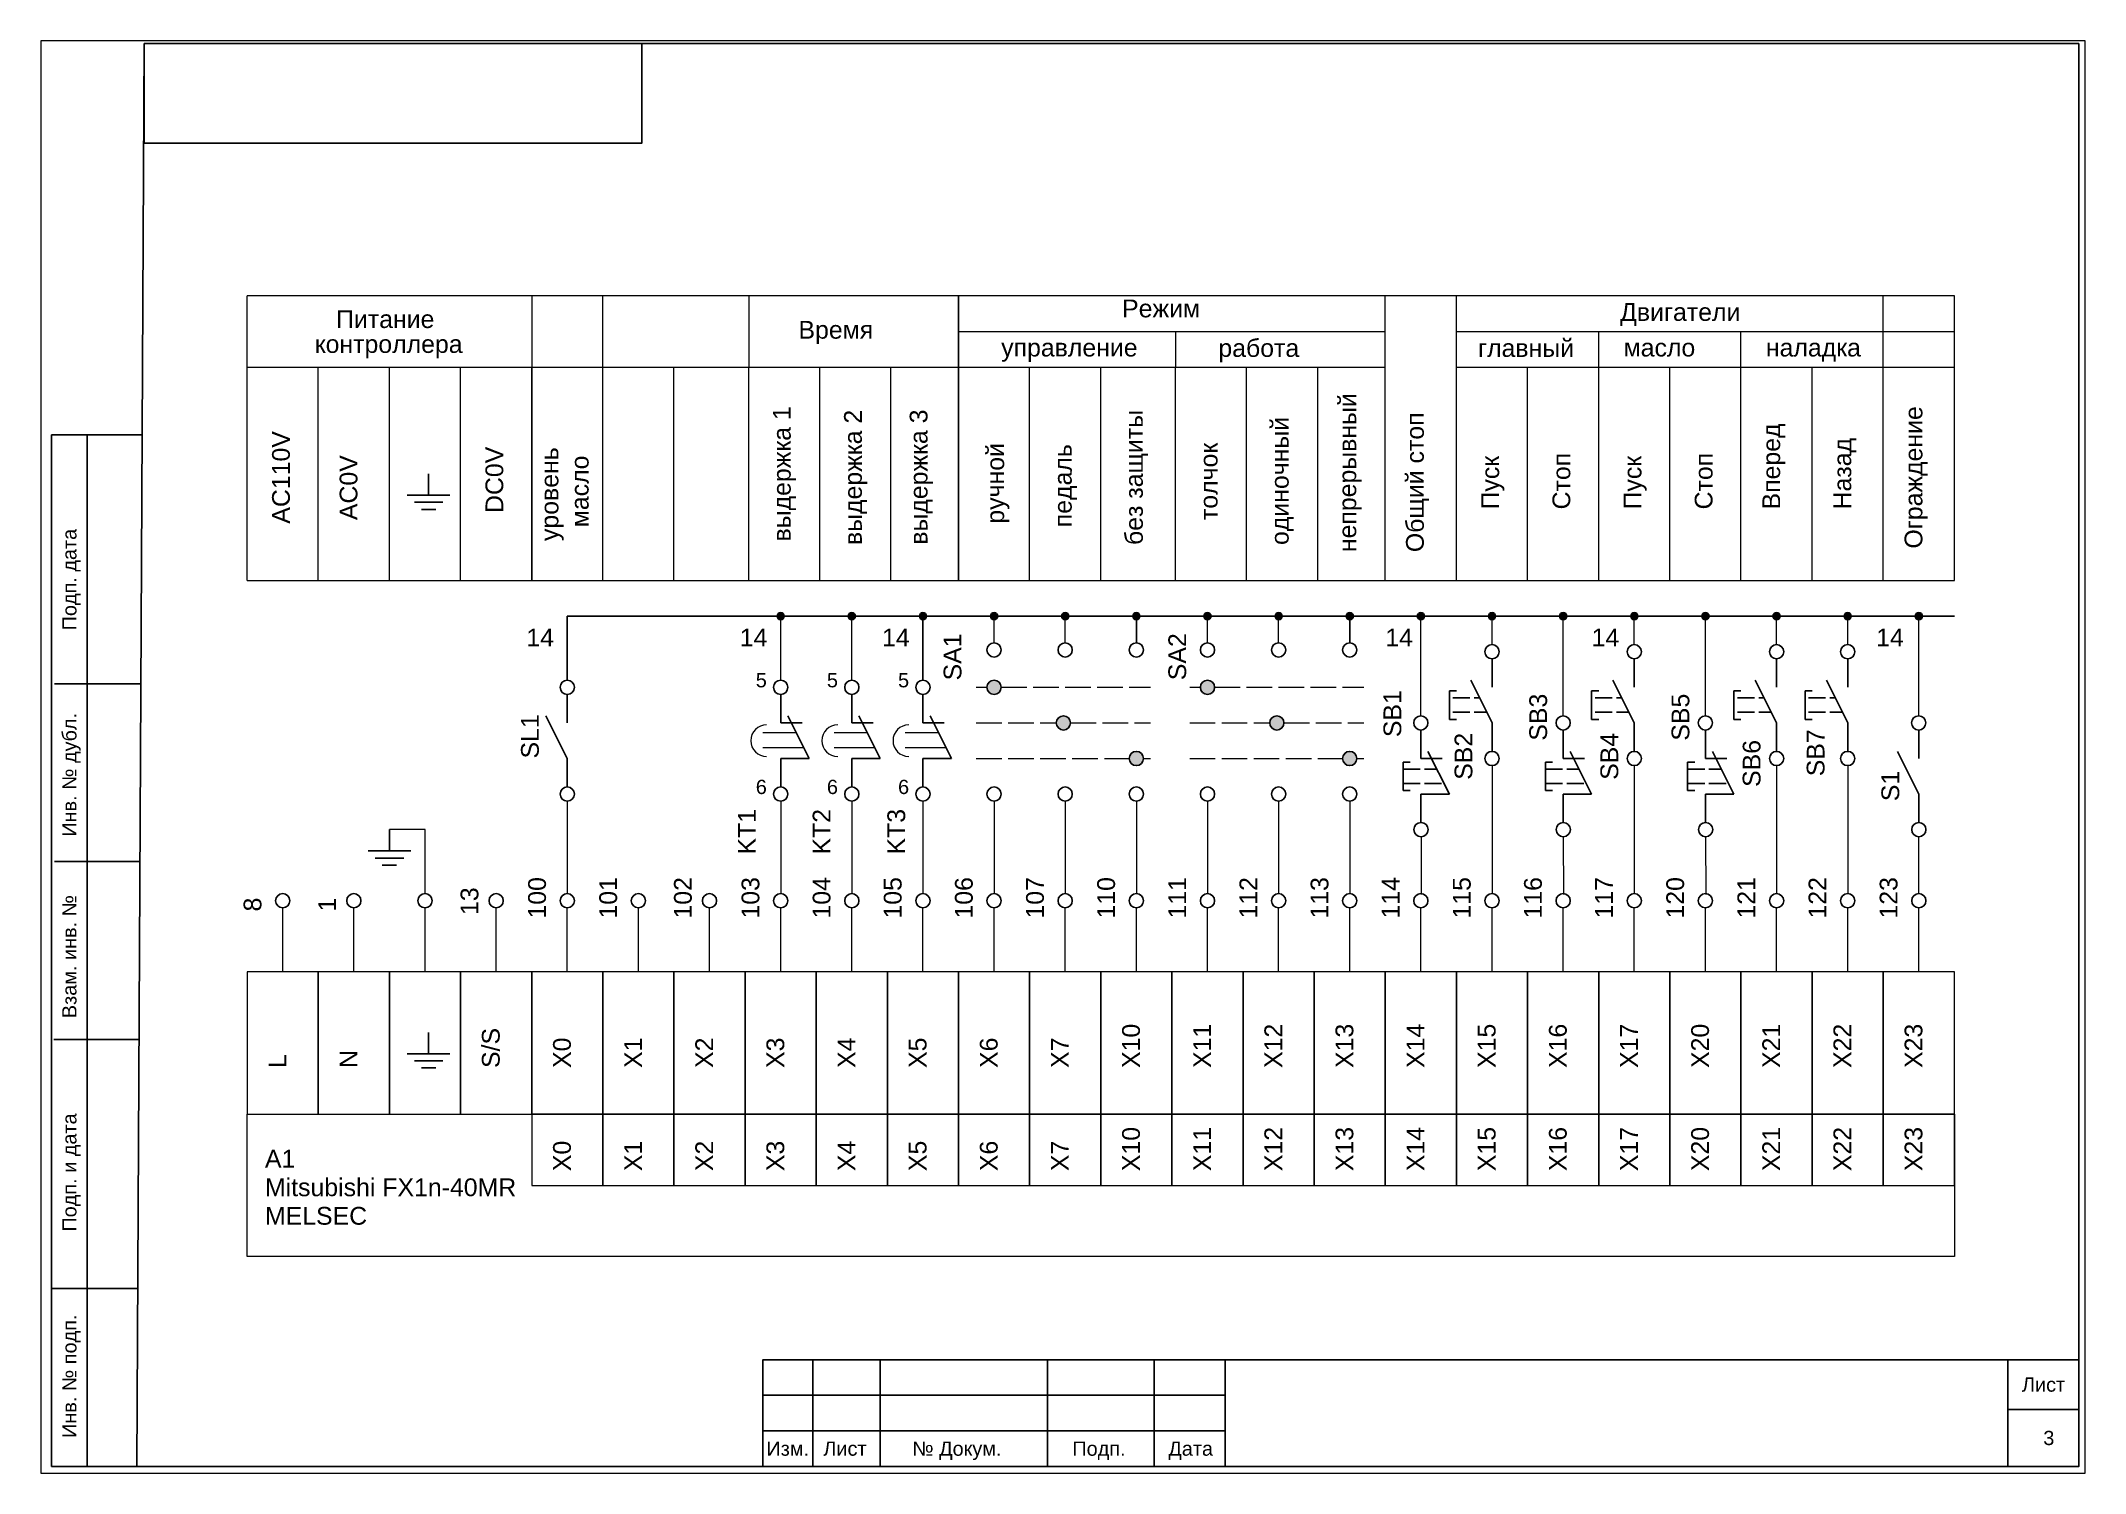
# Paper-space layout 'Лист3' of a CAD drawing. Header units: millimetres. Extents: x 0 to 287, y 0 to 201.
# The model-space entities are those that its viewports show. They can reach past a viewport. Long polylines and large blocks are cut down to what shows.
import ezdxf

# ---------------------------------------------------------------- set-up
doc = ezdxf.new("R2010")
doc.units = ezdxf.units.MM
doc.linetypes.add('ACAD_ISO02W100', pattern=[15, 12, -3])
doc.layers.add('Аппаратура', color=7, linetype='Continuous', lineweight=20)
doc.layers.add('Рамки', color=7, linetype='Continuous', lineweight=25)
doc.styles.get("Standard").update_dxf_attribs({"font": 'arial.ttf'})
pattern_1 = [(90, (30, 0), (6, -4e-16), [10, -2]), (90, (32, -2), (6, -4e-16), [6, -1.5, 3, -1.5]), (90, (34, -5), (6, -4e-16), [10, -2])]

msp = doc.modelspace()

# ---------------------------------------------------------------- hatches: boundary and pattern name
h = msp.add_hatch(color=256)
h.dxf.hatch_style = 1
h.paths.add_polyline_path([(2435.5, 3740, 1), (2434.5, 3740, 1)])
h = msp.add_hatch(color=256)
h.dxf.hatch_style = 1
h.paths.add_polyline_path([(2445.5, 3740, 1), (2444.5, 3740, 1)])
h = msp.add_hatch(color=256)
h.dxf.hatch_style = 1
h.paths.add_polyline_path([(2455.5, 3740, 1), (2454.5, 3740, 1)])
h = msp.add_hatch(color=256)
h.dxf.hatch_style = 1
h.paths.add_polyline_path([(2465.5, 3740, 1), (2464.5, 3740, 1)])
h = msp.add_hatch(color=256)
h.dxf.hatch_style = 1
h.paths.add_polyline_path([(2475.5, 3740, 1), (2474.5, 3740, 1)])
h = msp.add_hatch(color=256)
h.dxf.hatch_style = 1
h.paths.add_polyline_path([(2485.5, 3740, 1), (2484.5, 3740, 1)])
h = msp.add_hatch(color=256)
h.dxf.hatch_style = 1
h.paths.add_polyline_path([(2495.5, 3740, 1), (2494.5, 3740, 1)])
h = msp.add_hatch(color=256)
h.dxf.hatch_style = 1
h.paths.add_polyline_path([(2505.5, 3740, 1), (2504.5, 3740, 1)])
h = msp.add_hatch(color=256)
h.dxf.hatch_style = 1
h.paths.add_polyline_path([(2515.5, 3740, 1), (2514.5, 3740, 1)])
h = msp.add_hatch(color=256)
h.dxf.hatch_style = 1
h.paths.add_polyline_path([(2525.5, 3740, 1), (2524.5, 3740, 1)])
h = msp.add_hatch(color=256)
h.dxf.hatch_style = 1
h.paths.add_polyline_path([(2535.5, 3740, 1), (2534.5, 3740, 1)])
h = msp.add_hatch(color=256)
h.dxf.hatch_style = 1
h.paths.add_polyline_path([(2545.5, 3740, 1), (2544.5, 3740, 1)])
h = msp.add_hatch(color=256)
h.dxf.hatch_style = 1
h.paths.add_polyline_path([(2555.5, 3740, 1), (2554.5, 3740, 1)])
h = msp.add_hatch(color=256)
h.dxf.hatch_style = 1
h.paths.add_polyline_path([(2565.5, 3740, 1), (2564.5, 3740, 1)])
h = msp.add_hatch(color=256)
h.dxf.hatch_style = 1
h.paths.add_polyline_path([(2575.5, 3740, 1), (2574.5, 3740, 1)])
h = msp.add_hatch(color=256)
h.dxf.hatch_style = 1
h.paths.add_polyline_path([(2585.5, 3740, 1), (2584.5, 3740, 1)])
h = msp.add_hatch(color=256)
h.dxf.hatch_style = 1
h.paths.add_polyline_path([(2595.5, 3740, 1), (2594.5, 3740, 1)])
at = {"layer": 'Аппаратура'}
h = msp.add_hatch(dxfattribs=at)
h.set_pattern_fill('GOST_WOOD')
h.paths.add_polyline_path([(2464, 3730), (2466, 3730, 1)])
h.paths.add_polyline_path([(2466, 3730), (2464, 3730, 1)])
h.paths.add_polyline_path([(2475.75, 3725), (2473.75, 3725, 1)])
h.paths.add_polyline_path([(2473.75, 3725), (2475.75, 3725, 1)])
h = msp.add_hatch(dxfattribs=at)
h.set_pattern_fill('GOST_WOOD')
h.paths.add_polyline_path([(2466, 3730), (2464, 3730, 1)])
h.paths.add_polyline_path([(2464, 3730), (2466, 3730, 1)])
h.paths.add_polyline_path([(2473.75, 3725), (2475.75, 3725, 1)])
h = msp.add_hatch(dxfattribs=at)
h.set_pattern_fill('GOST_WOOD')
h.paths.add_polyline_path([(2466, 3730, 1), (2464, 3730, 1)])
h.paths.add_polyline_path([(2475.75, 3725, 1), (2473.75, 3725, 1)])
h = msp.add_hatch(color=256, dxfattribs=at)
h.dxf.hatch_style = 1
h.set_gradient(color1=(255, 255, 255), tint=1)
h.paths.add_polyline_path([(2466, 3730, 1), (2464, 3730, 1)])
h.paths.add_polyline_path([(2473.75, 3725, 1), (2475.75, 3725, 1)])
h.paths.add_polyline_path([(2486, 3720, 1), (2484, 3720, 1)])
h = msp.add_hatch(dxfattribs=at)
h.set_pattern_fill('GOST_WOOD')
h.set_pattern_definition(pattern_1)
h.paths.add_polyline_path([(2496, 3730), (2494, 3730, 1)])
h.paths.add_polyline_path([(2494, 3730), (2496, 3730, 1)])
h.paths.add_polyline_path([(2503.75, 3725), (2505.75, 3725, 1)])
h = msp.add_hatch(dxfattribs=at)
h.set_pattern_fill('GOST_WOOD')
h.set_pattern_definition(pattern_1)
h.paths.add_polyline_path([(2494, 3730), (2496, 3730, 1)])
h.paths.add_polyline_path([(2496, 3730), (2494, 3730, 1)])
h.paths.add_polyline_path([(2505.75, 3725), (2503.75, 3725, 1)])
h.paths.add_polyline_path([(2503.75, 3725), (2505.75, 3725, 1)])
h = msp.add_hatch(dxfattribs=at)
h.set_pattern_fill('GOST_WOOD')
h.set_pattern_definition(pattern_1)
h.paths.add_polyline_path([(2496, 3730, 1), (2494, 3730, 1)])
h.paths.add_polyline_path([(2505.75, 3725, 1), (2503.75, 3725, 1)])
h = msp.add_hatch(color=256, dxfattribs=at)
h.dxf.hatch_style = 1
h.set_gradient(color1=(255, 255, 255), tint=1)
h.paths.add_polyline_path([(2496, 3730, 1), (2494, 3730, 1)])
h.paths.add_polyline_path([(2503.75, 3725, 1), (2505.75, 3725, 1)])
h.paths.add_polyline_path([(2516, 3720, 1), (2514, 3720, 1)])

# ---------------------------------------------------------------- linework, layer by layer
for p, q in [((2385.5, 3760), (2385.5, 3757)), ((2382.5, 3757), (2388.5, 3757)), ((2383.5, 3756), (2387.5, 3756)), ((2384.5, 3755), (2386.5, 3755)), ((2405, 3731), (2405, 3740)), ((2405, 3740), (2600, 3740)), ((2455, 3740), (2455, 3731)), ((2485, 3740), (2485, 3736.25)), ((2515, 3740), (2515, 3736.25)), ((2535, 3734), (2535, 3730)), ((2555, 3734), (2555, 3730)), ((2575, 3734), (2575, 3730)), ((2585, 3734), (2585, 3730)), ((2535, 3725), (2532, 3731)), ((2555, 3725), (2552, 3731)), ((2575, 3725), (2572, 3731)), ((2585, 3725), (2582, 3731)), ((2405, 3729), (2405, 3725)), ((2435, 3729), (2435, 3725)), ((2445, 3729), (2445, 3725)), ((2455, 3729), (2455, 3725)), ((2530, 3729.5), (2529, 3729.5)), ((2529, 3729.5), (2529, 3725.5)), ((2550, 3729.5), (2549, 3729.5)), ((2549, 3729.5), (2549, 3725.5)), ((2570, 3729.5), (2569, 3729.5)), ((2569, 3729.5), (2569, 3725.5)), ((2580, 3729.5), (2579, 3729.5)), ((2579, 3729.5), (2579, 3725.5)), ((2405, 3720), (2402, 3726)), ((2435, 3725), (2438, 3725)), ((2439, 3720), (2436, 3726)), ((2445, 3725), (2448, 3725)), ((2449, 3720), (2446, 3726)), ((2455, 3725), (2458, 3725)), ((2459, 3720), (2456, 3726)), ((2529, 3725.5), (2530, 3725.5)), ((2535, 3721), (2535, 3725)), ((2549, 3725.5), (2550, 3725.5)), ((2555, 3721), (2555, 3725)), ((2569, 3725.5), (2570, 3725.5)), ((2575, 3721), (2575, 3725)), ((2579, 3725.5), (2580, 3725.5)), ((2585, 3721), (2585, 3725)), ((2525, 3724), (2525, 3720)), ((2545, 3724), (2545, 3720)), ((2565, 3724), (2565, 3720)), ((2594.98, 3724), (2594.98, 3720)), ((2405, 3716), (2405, 3720)), ((2435, 3716), (2435, 3720)), ((2435, 3720), (2439, 3720)), ((2445, 3716), (2445, 3720)), ((2445, 3720), (2449, 3720)), ((2455, 3716), (2455, 3720)), ((2455, 3720), (2459, 3720)), ((2523.5, 3719.5), (2522.5, 3719.5)), ((2522.5, 3719.5), (2522.5, 3715.5)), ((2525, 3720), (2528, 3720)), ((2529, 3715), (2526, 3721)), ((2543.5, 3719.5), (2542.5, 3719.5)), ((2542.5, 3719.5), (2542.5, 3715.5)), ((2545, 3720), (2548, 3720)), ((2549, 3715), (2546, 3721)), ((2563.5, 3719.5), (2562.5, 3719.5)), ((2562.5, 3719.5), (2562.5, 3715.5)), ((2565, 3720), (2568, 3720)), ((2569, 3715), (2566, 3721)), ((2594.98, 3715), (2591.98, 3721)), ((2522.5, 3715.5), (2523.5, 3715.5)), ((2525, 3711), (2525, 3715)), ((2525, 3715), (2529, 3715)), ((2542.5, 3715.5), (2543.5, 3715.5)), ((2545, 3711), (2545, 3715)), ((2545, 3715), (2549, 3715)), ((2562.5, 3715.5), (2563.5, 3715.5)), ((2565, 3711), (2565, 3715)), ((2565, 3715), (2569, 3715)), ((2594.98, 3711), (2594.98, 3715)), ((2380, 3710), (2380, 3707)), ((2377, 3707), (2383, 3707)), ((2378, 3706), (2382, 3706)), ((2379, 3705), (2381, 3705)), ((2385.5, 3681.5), (2385.5, 3678.5)), ((2382.5, 3678.5), (2388.5, 3678.5)), ((2383.5, 3677.5), (2387.5, 3677.5)), ((2384.5, 3676.5), (2386.5, 3676.5))]:
    msp.add_line(p, q)
at = {"linetype": 'ACAD_ISO02W100', "ltscale": 0.2}
for p, q in [((2529.5, 3728.5), (2533.25, 3728.5)), ((2549.5, 3728.5), (2553.25, 3728.5)), ((2569.5, 3728.5), (2573.25, 3728.5)), ((2579.5, 3728.5), (2583.25, 3728.5)), ((2529.5, 3726.5), (2534.25, 3726.5)), ((2549.5, 3726.5), (2554.25, 3726.5)), ((2569.5, 3726.5), (2574.25, 3726.5)), ((2579.5, 3726.5), (2584.25, 3726.5)), ((2522.5, 3718.5), (2527.25, 3718.5)), ((2522.5, 3716.5), (2528.25, 3716.5)), ((2542.5, 3718.5), (2547.25, 3718.5)), ((2542.5, 3716.5), (2548.25, 3716.5)), ((2562.5, 3718.5), (2567.25, 3718.5)), ((2562.5, 3716.5), (2568.25, 3716.5))]:
    msp.add_line(p, q, dxfattribs=at)
for centre, radius in [((2435, 3740), 0.5), ((2445, 3740), 0.5), ((2455, 3740), 0.5), ((2465, 3740), 0.5), ((2475, 3740), 0.5), ((2485, 3740), 0.5), ((2495, 3740), 0.5), ((2505, 3740), 0.5), ((2515, 3740), 0.5), ((2525, 3740), 0.5), ((2535, 3740), 0.5), ((2545, 3740), 0.5), ((2555, 3740), 0.5), ((2565, 3740), 0.5), ((2575, 3740), 0.5), ((2585, 3740), 0.5), ((2595, 3740), 0.5), ((2465, 3735.25), 1), ((2475, 3735.25), 1), ((2485, 3735.25), 1), ((2495, 3735.25), 1), ((2505, 3735.25), 1), ((2515, 3735.25), 1), ((2535, 3735), 1), ((2555, 3735), 1), ((2575, 3735), 1), ((2585, 3735), 1), ((2405, 3730), 1), ((2435, 3730), 1), ((2445, 3730), 1), ((2455, 3730), 1), ((2465, 3730), 1), ((2495, 3730), 1), ((2474.75, 3725), 1), ((2504.75, 3725), 1), ((2525, 3725), 1), ((2545, 3725), 1), ((2565, 3725), 1), ((2594.98, 3725), 1), ((2485, 3720), 1), ((2515, 3720), 1), ((2535, 3720), 1), ((2555, 3720), 1), ((2575, 3720), 1), ((2585, 3720), 1), ((2405, 3715), 1), ((2435, 3715), 1), ((2445, 3715), 1), ((2455, 3715), 1), ((2465, 3715), 1), ((2475, 3715), 1), ((2485, 3715), 1), ((2495, 3715), 1), ((2505, 3715), 1), ((2515, 3715), 1), ((2525.02, 3710), 1), ((2545.02, 3710), 1), ((2565.02, 3710), 1), ((2595, 3710), 1), ((2365, 3700), 1), ((2375, 3700), 1), ((2385, 3700), 1), ((2395, 3700), 1), ((2405, 3700), 1), ((2415, 3700), 1), ((2425, 3700), 1), ((2435, 3700), 1), ((2445, 3700), 1), ((2455, 3700), 1), ((2465, 3700), 1), ((2475, 3700), 1), ((2485, 3700), 1), ((2495, 3700), 1), ((2505, 3700), 1), ((2515, 3700), 1), ((2525, 3700), 1), ((2535, 3700), 1), ((2545, 3700), 1), ((2555, 3700), 1), ((2565, 3700), 1), ((2575, 3700), 1), ((2585, 3700), 1), ((2595, 3700), 1)]:
    msp.add_circle(centre, radius)
at = {"layer": 'Аппаратура'}
for p, q in [((2460, 3785), (2360, 3785)), ((2360, 3745), (2360, 3785)), ((2400, 3785), (2400, 3775)), ((2410, 3745), (2410, 3785)), ((2430.5, 3785), (2430.5, 3775)), ((2460, 3785), (2460, 3775)), ((2600, 3785), (2460, 3785)), ((2460, 3775), (2460, 3785)), ((2520, 3775), (2520, 3785)), ((2530, 3775), (2530, 3785)), ((2590, 3745), (2590, 3785)), ((2600, 3745), (2600, 3785)), ((2460, 3780), (2520, 3780)), ((2490.5, 3780), (2490.5, 3775)), ((2530, 3780), (2600, 3780)), ((2550, 3745), (2550, 3780)), ((2570, 3745), (2570, 3780)), ((2360, 3775), (2460, 3775)), ((2370, 3745), (2370, 3775)), ((2380, 3745), (2380, 3775)), ((2390, 3745), (2390, 3775)), ((2400, 3775), (2400, 3745)), ((2400, 3745), (2400, 3775)), ((2420, 3745), (2420, 3775)), ((2430.5, 3745), (2430.5, 3775)), ((2440.5, 3745), (2440.5, 3775)), ((2450.5, 3745), (2450.5, 3775)), ((2460, 3775), (2520, 3775)), ((2460, 3775), (2460, 3745)), ((2460, 3745), (2460, 3775)), ((2470, 3745), (2470, 3775)), ((2480, 3745), (2480, 3775)), ((2490.5, 3745), (2490.5, 3775)), ((2500.5, 3745), (2500.5, 3775)), ((2510.5, 3745), (2510.5, 3775)), ((2520, 3745), (2520, 3775)), ((2520, 3745), (2520, 3775)), ((2530, 3745), (2530, 3775)), ((2530, 3775), (2600, 3775)), ((2540, 3745), (2540, 3775)), ((2560, 3745), (2560, 3775)), ((2580, 3745), (2580, 3775)), ((2360, 3745), (2460, 3745)), ((2460, 3745), (2600, 3745)), ((2435, 3731), (2435, 3739.5)), ((2445, 3731), (2445, 3739.5)), ((2465, 3736.25), (2465, 3740)), ((2475, 3736.25), (2475, 3740)), ((2495, 3736.25), (2495, 3740)), ((2505, 3736.25), (2505, 3740)), ((2525, 3726), (2525, 3740)), ((2535, 3736), (2535, 3740)), ((2545, 3726), (2545, 3740)), ((2555, 3736), (2555, 3740)), ((2565, 3726), (2565, 3740)), ((2575, 3736), (2575, 3740)), ((2585, 3736), (2585, 3740)), ((2595, 3726), (2595, 3740)), ((2437.2, 3723.6), (2432.5, 3723.6)), ((2447.2, 3723.6), (2442.5, 3723.6)), ((2457.2, 3723.6), (2452.5, 3723.6)), ((2438.25, 3721.5), (2432.5, 3721.5)), ((2448.25, 3721.5), (2442.5, 3721.5)), ((2458.25, 3721.5), (2452.5, 3721.5)), ((2535, 3719), (2535, 3701)), ((2555, 3719), (2555, 3701)), ((2575, 3719), (2575, 3701)), ((2585, 3719), (2585, 3701)), ((2405, 3714), (2405, 3701)), ((2435, 3714), (2435, 3701)), ((2445, 3714), (2445, 3701)), ((2455, 3714), (2455, 3701)), ((2465, 3714), (2465, 3701)), ((2475, 3714), (2475, 3701)), ((2485, 3714), (2485, 3701)), ((2495, 3714), (2495, 3701)), ((2505, 3714), (2505, 3701)), ((2515, 3714), (2515, 3701)), ((2385, 3710), (2380, 3710)), ((2385, 3701), (2385, 3710)), ((2525.02, 3709), (2525.05, 3700.89)), ((2545, 3709), (2545.05, 3700.89)), ((2565.02, 3709), (2565.05, 3700.89)), ((2595, 3701), (2595, 3709)), ((2365, 3690), (2365, 3699)), ((2375, 3690), (2375, 3699)), ((2385, 3690), (2385, 3699)), ((2395, 3690), (2395, 3699)), ((2405, 3690), (2405, 3699)), ((2415, 3690), (2415, 3699)), ((2425, 3690), (2425, 3699)), ((2435, 3690), (2435, 3699)), ((2445, 3690), (2445, 3699)), ((2455, 3690), (2455, 3699)), ((2465, 3690), (2465, 3699)), ((2475, 3690), (2475, 3699)), ((2485, 3690), (2485, 3699)), ((2495, 3690), (2495, 3699)), ((2505, 3690), (2505, 3699)), ((2515, 3690), (2515, 3699)), ((2525, 3690), (2525, 3699)), ((2535, 3690), (2535, 3699)), ((2545, 3690), (2545, 3699)), ((2555, 3690), (2555, 3699)), ((2565, 3690), (2565, 3699)), ((2575, 3690), (2575, 3699)), ((2585, 3690), (2585, 3699)), ((2595, 3690), (2595, 3699))]:
    msp.add_line(p, q, dxfattribs=at)
at = {"layer": 'Аппаратура', "linetype": 'ACAD_ISO02W100', "ltscale": 0.3}
for p, q in [((2462.5, 3730), (2464, 3730)), ((2466, 3730), (2487, 3730)), ((2492.5, 3730), (2494, 3730)), ((2496, 3730), (2517, 3730)), ((2462.5, 3725), (2473.75, 3725)), ((2475.75, 3725), (2487, 3725)), ((2492.5, 3725), (2503.75, 3725)), ((2505.75, 3725), (2517, 3725)), ((2462.5, 3720), (2484, 3720)), ((2486, 3720), (2487, 3720)), ((2492.5, 3720), (2514, 3720)), ((2516, 3720), (2517, 3720))]:
    msp.add_line(p, q, dxfattribs=at)
at = {"layer": 'Аппаратура'}
for points in [[(2360, 3670), (2370, 3670), (2370, 3690), (2360, 3690)], [(2370, 3670), (2380, 3670), (2380, 3690), (2370, 3690)], [(2380, 3670), (2390, 3670), (2390, 3690), (2380, 3690)], [(2390, 3670), (2400, 3670), (2400, 3690), (2390, 3690)], [(2400, 3670), (2410, 3670), (2410, 3690), (2400, 3690)], [(2410, 3670), (2420, 3670), (2420, 3690), (2410, 3690)], [(2420, 3670), (2430, 3670), (2430, 3690), (2420, 3690)], [(2430, 3670), (2440, 3670), (2440, 3690), (2430, 3690)], [(2440, 3670), (2450, 3670), (2450, 3690), (2440, 3690)], [(2450, 3670), (2460, 3670), (2460, 3690), (2450, 3690)], [(2460, 3670), (2470, 3670), (2470, 3690), (2460, 3690)], [(2470, 3670), (2480, 3670), (2480, 3690), (2470, 3690)], [(2480, 3670), (2490, 3670), (2490, 3690), (2480, 3690)], [(2490, 3670), (2500, 3670), (2500, 3690), (2490, 3690)], [(2500, 3670), (2510, 3670), (2510, 3690), (2500, 3690)], [(2510, 3670), (2520, 3670), (2520, 3690), (2510, 3690)], [(2520, 3670), (2530, 3670), (2530, 3690), (2520, 3690)], [(2530, 3670), (2540, 3670), (2540, 3690), (2530, 3690)], [(2540, 3670), (2550, 3670), (2550, 3690), (2540, 3690)], [(2550, 3670), (2560, 3670), (2560, 3690), (2550, 3690)], [(2560, 3670), (2570, 3670), (2570, 3690), (2560, 3690)], [(2570, 3670), (2580, 3670), (2580, 3690), (2570, 3690)], [(2580, 3670), (2590, 3670), (2590, 3690), (2580, 3690)], [(2590, 3670), (2600, 3670), (2600, 3690), (2590, 3690)], [(2360, 3670), (2600, 3670), (2600, 3650), (2360, 3650)], [(2400, 3660), (2410, 3660), (2410, 3670), (2400, 3670)], [(2410, 3660), (2420, 3660), (2420, 3670), (2410, 3670)], [(2420, 3660), (2430, 3660), (2430, 3670), (2420, 3670)], [(2430, 3660), (2440, 3660), (2440, 3670), (2430, 3670)], [(2440, 3660), (2450, 3660), (2450, 3670), (2440, 3670)], [(2450, 3660), (2460, 3660), (2460, 3670), (2450, 3670)], [(2460, 3660), (2470, 3660), (2470, 3670), (2460, 3670)], [(2470, 3660), (2480, 3660), (2480, 3670), (2470, 3670)], [(2480, 3660), (2490, 3660), (2490, 3670), (2480, 3670)], [(2490, 3660), (2500, 3660), (2500, 3670), (2490, 3670)], [(2500, 3660), (2510, 3660), (2510, 3670), (2500, 3670)], [(2510, 3660), (2520, 3660), (2520, 3670), (2510, 3670)], [(2520, 3660), (2530, 3660), (2530, 3670), (2520, 3670)], [(2530, 3660), (2540, 3660), (2540, 3670), (2530, 3670)], [(2540, 3660), (2550, 3660), (2550, 3670), (2540, 3670)], [(2550, 3660), (2560, 3660), (2560, 3670), (2550, 3670)], [(2560, 3660), (2570, 3660), (2570, 3670), (2560, 3670)], [(2570, 3660), (2580, 3660), (2580, 3670), (2570, 3670)], [(2580, 3660), (2590, 3660), (2590, 3670), (2580, 3670)], [(2590, 3660), (2600, 3660), (2600, 3670), (2590, 3670)]]:
    msp.add_lwpolyline(points, close=True, dxfattribs=at)
for centre in [(2433.02, 3722.5), (2443.02, 3722.5), (2453.02, 3722.5)]:
    msp.add_arc(centre, 2.23, 90, 270, dxfattribs=at)
at = {"layer": 'Рамки'}
for p, q in [((2344.5, 3620.5), (2345.5, 3820.5)), ((2345.5, 3820.5), (2617.5, 3820.5)), ((2617.5, 3820.5), (2617.5, 3620.5)), ((2332.5, 3765.5), (2345.22, 3765.5)), ((2332.5, 3620.5), (2332.5, 3765.5)), ((2337.5, 3620.5), (2337.5, 3765.5)), ((2344.92, 3730.5), (2332.92, 3730.5)), ((2344.92, 3705.5), (2332.92, 3705.5)), ((2344.8, 3680.5), (2332.8, 3680.5)), ((2344.62, 3645.5), (2332.62, 3645.5)), ((2344.62, 3645.5), (2332.62, 3645.5)), ((2344.62, 3645.5), (2332.62, 3645.5)), ((2439.5, 3635.5), (2439.5, 3620.5)), ((2449, 3635.5), (2449, 3620.5)), ((2472.5, 3635.5), (2472.5, 3620.5)), ((2487.5, 3635.5), (2487.5, 3620.5)), ((2607.5, 3635.5), (2607.5, 3620.5)), ((2432.5, 3630.5), (2497.5, 3630.5)), ((2607.5, 3628.5), (2617.5, 3628.5)), ((2432.5, 3625.5), (2497.5, 3625.5)), ((2344.5, 3620.5), (2332.5, 3620.5)), ((2617.5, 3620.5), (2344.5, 3620.5))]:
    msp.add_line(p, q, dxfattribs=at)
for points in [[(2345.5, 3820.5), (2415.5, 3820.5), (2415.5, 3806.5), (2345.5, 3806.5)], [(2432.5, 3620.5), (2432.5, 3635.5), (2617.5, 3635.5), (2617.5, 3620.5)], [(2432.5, 3635.5), (2497.5, 3635.5), (2497.5, 3620.5), (2432.5, 3620.5)]]:
    msp.add_lwpolyline(points, close=True, dxfattribs=at)

# ---------------------------------------------------------------- texts
for s, height, p in [('Питание', 2.5, (2372.5, 3780.5)), ('Режим', 2.5, (2483, 3782)), ('Двигатели', 2.5, (2553, 3781.5)), ('Время', 2.5, (2437.5, 3779)), ('работа', 2.5, (2496.53, 3776.44)), ('главный', 2.5, (2533.03, 3776.44)), ('контроллера', 2.5, (2369.5, 3777)), ('управление', 2.5, (2466, 3776.5)), ('масло', 2.5, (2553.5, 3776.5)), ('наладка', 2.5, (2573.5, 3776.5)), ('14', 2.5, (2399.25, 3735.75)), ('14', 2.5, (2429.25, 3735.75)), ('14', 2.5, (2449.25, 3735.75)), ('14', 2.5, (2520, 3735.75)), ('14', 2.5, (2549, 3735.75)), ('14', 2.5, (2589, 3735.75)), ('5', 2, (2431.5, 3730)), ('5', 2, (2441.5, 3730)), ('5', 2, (2451.5, 3730)), ('6', 2, (2431.5, 3715)), ('6', 2, (2441.5, 3715)), ('6', 2, (2451.5, 3715)), ('A1', 2.5, (2362.5, 3662.5)), ('Mitsubishi FX1n-40MR', 2.5, (2362.5, 3658.48)), ('MELSEC', 2.5, (2362.5, 3654.47))]:
    msp.add_text(s, height=height).set_placement(p)
for s, p in [('непрерывный', (2515.91, 3749)), ('выдержка 1', (2436.41, 3750.5)), ('выдержка 2', (2446.41, 3750)), ('выдержка 3', (2455.64, 3750.04)), ('без защиты', (2485.91, 3750)), ('одиночный', (2506.41, 3750)), ('Общий стоп', (2525.41, 3749)), ('Ограждение', (2595.5, 3749.5)), ('AC110V', (2366, 3753)), ('Вперед', (2575.5, 3755)), ('Назад', (2585.5, 3755)), ('AC0V', (2375.5, 3753.5)), ('DC0V', (2396, 3754.5)), ('уровень', (2403.75, 3750.56)), ('масло', (2408, 3752.5)), ('ручной', (2466.41, 3753)), ('педаль', (2475.91, 3752.5)), ('толчок', (2496.41, 3753.5)), ('Пуск', (2536, 3755)), ('Стоп', (2546, 3755)), ('Пуск', (2556, 3755)), ('Стоп', (2566, 3755)), ('SA1', (2460.41, 3730.97)), ('SA2', (2492, 3731)), ('SB1', (2522.24, 3723)), ('SB3', (2542.74, 3722.5)), ('SB5', (2562.74, 3722.5)), ('SL1', (2401, 3720)), ('SB2', (2532.24, 3717)), ('SB4', (2552.74, 3717)), ('SB6', (2572.74, 3716)), ('SB7', (2581.74, 3717.5)), ('S1', (2592.24, 3714)), ('KT1', (2431.5, 3706.5)), ('KT2', (2442, 3706.5)), ('KT3', (2452.5, 3706.5)), ('13', (2392.5, 3698)), ('100', (2402, 3697.5)), ('101', (2412, 3697.5)), ('102', (2422.5, 3697.5)), ('103', (2432, 3697.5)), ('104', (2442, 3697.5)), ('105', (2452, 3697.5)), ('106', (2462, 3697.5)), ('107', (2472, 3697.5)), ('110', (2482, 3697.5)), ('111', (2492, 3697.5)), ('112', (2502, 3697.5)), ('113', (2512, 3697.5)), ('114', (2522, 3697.5)), ('115', (2532, 3697.5)), ('116', (2542, 3697.5)), ('117', (2552, 3697.5)), ('120', (2562, 3697.5)), ('121', (2572, 3697.5)), ('122', (2582, 3697.5)), ('123', (2592, 3697.5)), ('8', (2362, 3698.5)), ('1', (2372.5, 3698.5)), ('S/S', (2395.5, 3676.5)), ('X10', (2485.5, 3676.5)), ('X11', (2495.5, 3676.5)), ('X12', (2505.5, 3676.5)), ('X13', (2515.5, 3676.5)), ('X14', (2525.5, 3676.5)), ('X15', (2535.5, 3676.5)), ('X16', (2545.5, 3676.5)), ('X17', (2555.5, 3676.5)), ('X20', (2565.5, 3676.5)), ('X21', (2575.5, 3676.5)), ('X22', (2585.5, 3676.5)), ('X23', (2595.5, 3676.5)), ('N', (2375.5, 3676.5)), ('X0', (2405.5, 3676.5)), ('X1', (2415.5, 3676.5)), ('X2', (2425.5, 3676.5)), ('X3', (2435.5, 3676.5)), ('X4', (2445.5, 3676.5)), ('X5', (2455.5, 3676.5)), ('X6', (2465.5, 3676.5)), ('X7', (2475.5, 3676.5)), ('L', (2365.5, 3676.5)), ('X10', (2485.5, 3662)), ('X11', (2495.5, 3662)), ('X12', (2505.5, 3662)), ('X13', (2515.5, 3662)), ('X14', (2525.5, 3662)), ('X15', (2535.5, 3662)), ('X16', (2545.5, 3662)), ('X17', (2555.5, 3662)), ('X20', (2565.5, 3662)), ('X21', (2575.5, 3662)), ('X22', (2585.5, 3662)), ('X23', (2595.5, 3662)), ('X0', (2405.5, 3662)), ('X1', (2415.5, 3662)), ('X2', (2425.5, 3662)), ('X3', (2435.5, 3662)), ('X4', (2445.5, 3662)), ('X5', (2455.5, 3662)), ('X6', (2465.5, 3662)), ('X7', (2475.5, 3662))]:
    msp.add_text(s, height=2.5, rotation=90).set_placement(p)
for s, p in [('Подп. дата', (2336, 3738)), ('Инв. № дубл.', (2336, 3709)), ('Взам. инв. №', (2336, 3683.5)), ('Подп. и дата', (2336, 3653.5)), ('Инв. № подп.', (2336, 3624.5))]:
    msp.add_text(s, height=2, rotation=90, dxfattribs=at).set_placement(p)
for s, p in [('Лист', (2609.5, 3631)), ('Изм.', (2433, 3622)), ('Лист', (2441, 3622)), ('№ Докум.', (2453.5, 3622)), ('Подп.', (2476, 3622)), ('Дата', (2489.5, 3622)), ('3', (2612.5, 3623.5))]:
    msp.add_text(s, height=2, dxfattribs=at).set_placement(p)

psp = doc.layouts.new('Лист3')

# ---------------------------------------------------------------- viewports
at = {"layer": 'Аппаратура'}
psp.add_viewport(center=(143.64, 100.81), size=(287.38, 201.2967), view_center_point=(2474.69, 3720.21), view_height=201.2967, dxfattribs=at)

doc.saveas('drawing.dxf')
